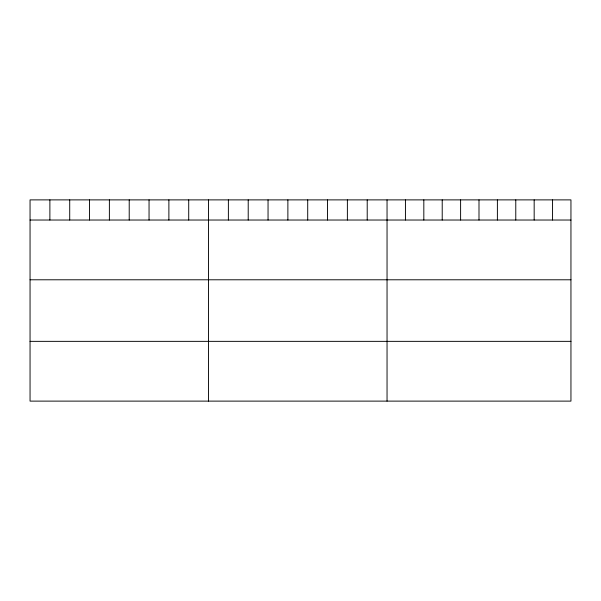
<?xml version="1.0" encoding="UTF-8"?>
<svg xmlns="http://www.w3.org/2000/svg" width="601" height="601" viewBox="0 0 601 601"><rect width="100%" height="100%" fill="white"/><g stroke="black" fill="none" stroke-linecap="round" stroke-linejoin="round"><path stroke-width="0.9" d="M570.95 220.026L570.95 401.115L30.05 401.115L30.05 199.885L570.95 199.885L570.95 220.026L30.05 220.026M30.05 279.788L570.95 279.788M30.05 341.353L570.95 341.353M552.559 199.885L552.559 220.026M534.169 199.885L534.169 220.026M515.778 199.885L515.778 220.026M497.388 199.885L497.388 220.026M478.997 199.885L478.997 220.026M460.606 199.885L460.606 220.026M442.216 199.885L442.216 220.026M423.825 199.885L423.825 220.026M405.435 199.885L405.435 220.026M387.044 199.885L387.044 401.115M367.211 199.885L367.211 220.026M347.378 199.885L347.378 220.026M327.545 199.885L327.545 220.026M307.712 199.885L307.712 220.026M287.879 199.885L287.879 220.026M268.046 199.885L268.046 220.026M248.213 199.885L248.213 220.026M228.38 199.885L228.38 220.026M208.547 199.885L208.547 401.115M188.714 199.885L188.714 220.026M168.881 199.885L168.881 220.026M149.048 199.885L149.048 220.026M129.215 199.885L129.215 220.026M109.382 199.885L109.382 220.026M89.549 199.885L89.549 220.026M69.716 199.885L69.716 220.026M49.883 199.885L49.883 220.026"/></g></svg>
